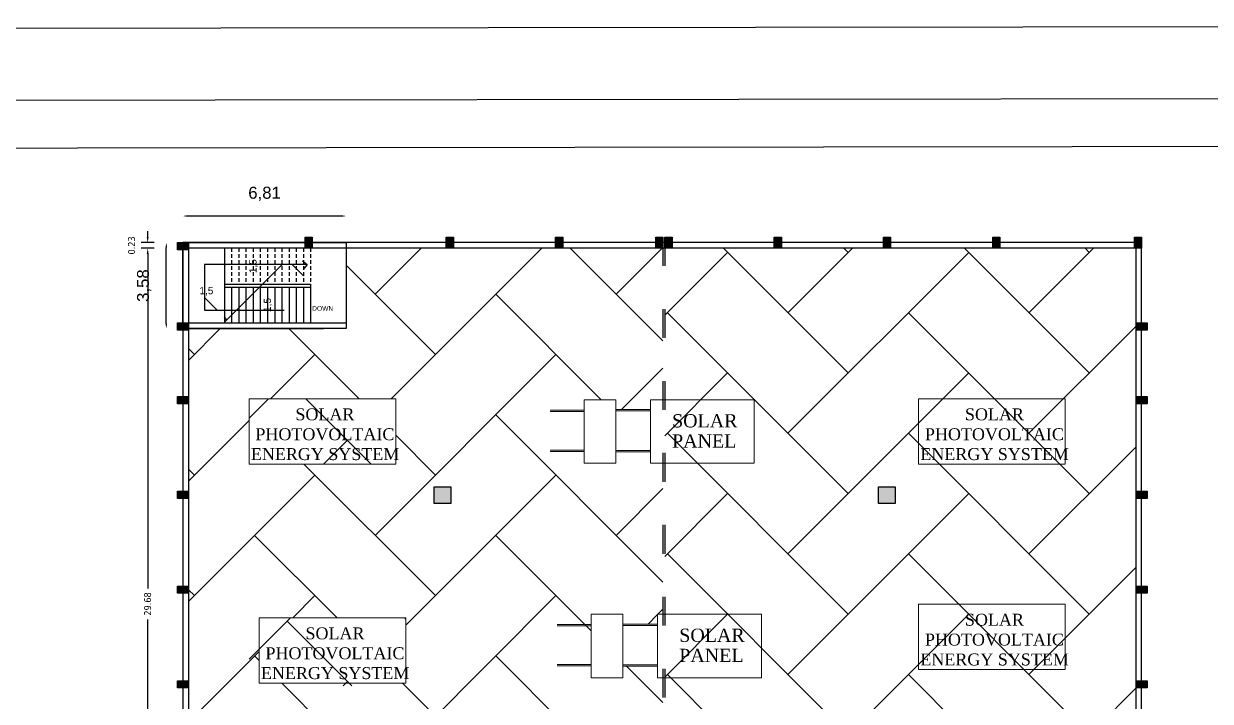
# Model space of a CAD drawing. Header units: metres. Extents: x 2292 to 2697, y 2134 to 2248.
# Drawn here: x 2555.41 to 2604.92, y 2219.67 to 2247.92 of the extents above; entities that cross this region are included whole.
import ezdxf

# ---------------------------------------------------------------- set-up
doc = ezdxf.new("R2010")
doc.units = ezdxf.units.M
doc.linetypes.add('ACAD_ISO03W100', pattern=[30, 12, -18])
doc.linetypes.add('DASHED', pattern=[0.75, 0.5, -0.25])
doc.layers.add('BLK_1_FLR_2_ROOF_AREA', color=54, linetype='Continuous')
doc.layers.add('BLK_1_STAIR_HEADROOM', color=1, linetype='Continuous')
doc.styles.add('CODE', font='tahoma.ttf')
doc.styles.add('DIM', font='swissc.ttf')
doc.styles.get("Standard").update_dxf_attribs({"font": 'arial.ttf'})
doc.styles.add('TIMES NEW ROMAN', font='times.ttf')
doc.dimstyles.new('Din', dxfattribs={"dimscale": 0, "dimtxt": 0.25, "dimasz": 0.1, "dimexe": 0.15, "dimexo": 0.15, "dimgap": 0.03, "dimtad": 0, "dimzin": 0, "dimdsep": 46, "dimtxsty": 'DIM', "dimblk": 'ARCHTICK', "dimcen": 0.09, "dimdle": 0.15, "dimse1": 1, "dimse2": 1, "dimclrd": 256, "dimclre": 256, "dimclrt": 7, "dimadec": 0, "dimazin": 3, "dimtfac": 1, "dimtofl": 0, "dimtmove": 1, "dimatfit": 3, "dimfxl": 0, "dimtolj": 1, "dimtzin": 0, "dimarcsym": 0})
doc.dimstyles.new('ISO-25', dxfattribs={"dimtxt": 0.5, "dimasz": 2.5, "dimexe": 1, "dimexo": 0.625, "dimtad": 1, "dimtxsty": 'Standard', "dimcen": 2.5, "dimadec": 0, "dimazin": 0, "dimtfac": 1, "dimtmove": 0, "dimatfit": 3, "dimfxl": 0, "dimarcsym": 0})
pattern_1 = [(45, (-71384.214, -38300.2233), (0, 5.02894343), [10.668, -3.556]), (135, (-71381.6994, -38297.7088), (5e-16, 5.02894343), [10.668, -3.556])]

# ---------------------------------------------------------------- blocks, each defined once
blk = doc.blocks.new('*D436')
at = {"layer": 'Defpoints', "color": 0, "linetype": 'DASHED', "ltscale": 0.3}
for p in [(2565.582, 2238.561), (2565.282, 2237.061), (2565.582, 2237.061)]:
    blk.add_point(p, dxfattribs=at)
at = {"color": 0, "linetype": 'DASHED', "ltscale": 0.3, "insert": (2565.002, 2237.811), "char_height": 0.3, "attachment_point": 5, "rotation": 90}
blk.add_mtext('1,5', dxfattribs=at)
blk = doc.blocks.new('_ArchTick')
at = {"color": 0, "linetype": 'ByBlock', "const_width": 0.15}
blk.add_lwpolyline([(-0.5, -0.5), (0.5, 0.5)], dxfattribs=at)
blk = doc.blocks.new('*D437')
at = {"layer": 'Defpoints', "color": 0}
for p in [(2565.882, 2236.941), (2565.882, 2236.941), (2565.882, 2235.441)]:
    blk.add_point(p, dxfattribs=at)
at = {"color": 0, "insert": (2565.602, 2236.191), "char_height": 0.3, "attachment_point": 5, "rotation": 90}
blk.add_mtext('1,5', dxfattribs=at)
blk = doc.blocks.new('*D438')
at = {"layer": 'Defpoints', "color": 0}
for p in [(2562.282, 2236.482), (2562.282, 2236.473), (2563.782, 2236.473)]:
    blk.add_point(p, dxfattribs=at)
at = {"color": 0, "insert": (2563.032, 2236.762), "char_height": 0.3, "attachment_point": 5}
blk.add_mtext('1,5', dxfattribs=at)
blk = doc.blocks.new('A$C41D80E98')
at = {"lineweight": 13}
blk.add_lwpolyline([(0, 2.37), (1.096, 2.37), (1.096, -0.092), (0, -0.092)], close=True, dxfattribs=at)
at = {"linetype": 'ByBlock', "lineweight": 18, "insert": (0.161, -0.088), "char_height": 0.2, "attachment_point": 1, "rotation": 90}
blk.add_mtext_dynamic_manual_height_columns('{\\fTimes New Roman|b0|i0|c0|p18;\\W5.12754;  \\W1;SOLAR \\P{\\W1.363485; }PHOTOVOLTAIC \\P{\\W0.286337; }ENERGY SYSTEM }', width=2.4665, gutter_width=12.5, heights=[0], dxfattribs=at)
blk = doc.blocks.new('A$C0F376840')
at = {"lineweight": 18}
for p, q in [((0, 1.735), (0, 3.532)), ((0, 3.532), (1.096, 3.532)), ((1.096, 3.532), (1.096, 1.735)), ((1.096, 1.735), (0, 1.735)), ((0.17, 1.136), (0.17, 1.735)), ((0.193, 1.136), (0.193, 1.735)), ((0.875, 1.136), (0.875, 1.735)), ((0.898, 1.136), (0.898, 1.735)), ((0, 1.136), (1.096, 1.136)), ((0, 1.136), (0, 0.588)), ((1.096, 1.136), (1.096, 0.588)), ((0, 0.588), (1.096, 0.588)), ((0.178, 0.588), (0.178, 0)), ((0.2, 0.588), (0.2, 0)), ((0.869, 0.588), (0.869, 0)), ((0.892, 0.588), (0.892, 0))]:
    blk.add_line(p, q, dxfattribs=at)
at = {"lineweight": 13, "style": 'TIMES NEW ROMAN'}
for s, p in [('SOLAR ', (0.477, 2.11)), ('PANEL', (0.825, 2.11))]:
    blk.add_text(s, height=0.2286, rotation=90, dxfattribs=at).set_placement(p)
blk = doc.blocks.new('*D459')
at = {"lineweight": -2}
for p, q in [((2560.851, 2238.561), (2560.313, 2238.561)), ((2560.851, 2208.886), (2560.313, 2208.886))]:
    blk.add_line(p, q, dxfattribs=at)
for p, q in [((2560.582, 2238.321), (2560.582, 2224.366)), ((2560.582, 2209.126), (2560.582, 2223.08))]:
    blk.add_line(p, q)
for points in [[(2560.542, 2238.321), (2560.622, 2238.321), (2560.582, 2238.561)], [(2560.542, 2209.126), (2560.622, 2209.126), (2560.582, 2208.886)]]:
    blk.add_solid(points)
at = {"layer": 'Defpoints', "color": 0}
for p in [(2560.582, 2238.561), (2562.282, 2238.561), (2562.282, 2208.886)]:
    blk.add_point(p, dxfattribs=at)
at = {"insert": (2560.582, 2223.723), "char_height": 0.288, "attachment_point": 5, "rotation": 90, "style": 'CODE'}
blk.add_mtext('\\A1;29.68', dxfattribs=at)
blk = doc.blocks.new('*D460')
for p, q in [((2560.582, 2239.031), (2560.582, 2239.271)), ((2560.582, 2238.321), (2560.582, 2238.081))]:
    blk.add_line(p, q)
at = {"lineweight": -2}
for p, q in [((2560.851, 2238.791), (2560.313, 2238.791)), ((2560.851, 2238.561), (2560.313, 2238.561))]:
    blk.add_line(p, q, dxfattribs=at)
for points in [[(2560.542, 2239.031), (2560.622, 2239.031), (2560.582, 2238.791)], [(2560.542, 2238.321), (2560.622, 2238.321), (2560.582, 2238.561)]]:
    blk.add_solid(points)
at = {"layer": 'Defpoints', "color": 0}
for p in [(2560.582, 2238.791), (2562.282, 2238.791), (2562.282, 2238.561)]:
    blk.add_point(p, dxfattribs=at)
at = {"insert": (2559.911, 2238.676), "char_height": 0.288, "attachment_point": 5, "rotation": 90, "style": 'CODE'}
blk.add_mtext('\\A1;0.23', dxfattribs=at)
blk = doc.blocks.new('*D461')
at = {"layer": 'Defpoints', "color": 0}
for p in [(2559.109, 2238.791), (2562.282, 2238.791), (2562.282, 2195.471)]:
    blk.add_point(p, dxfattribs=at)
at = {"insert": (2559.678, 2217.131), "char_height": 0.288, "attachment_point": 5, "rotation": 90, "style": 'CODE'}
blk.add_mtext('\\A1;43.32', dxfattribs=at)
blk = doc.blocks.new('*D561')
at = {"layer": 'BLK_1_STAIR_HEADROOM', "color": 0, "linetype": 'Continuous', "lineweight": -2}
blk.add_line((2568.665, 2239.901), (2562.252, 2239.901), dxfattribs=at)
at = {"layer": 'BLK_1_STAIR_HEADROOM', "color": 0, "linetype": 'Continuous'}
for points in [[(2562.252, 2239.935), (2562.252, 2239.868), (2562.052, 2239.901)], [(2568.665, 2239.935), (2568.665, 2239.868), (2568.865, 2239.901)]]:
    blk.add_solid(points, dxfattribs=at)
at = {"layer": 'Defpoints', "color": 0, "linetype": 'Continuous'}
for p in [(2562.052, 2239.901), (2562.052, 2238.791), (2568.865, 2238.791)]:
    blk.add_point(p, dxfattribs=at)
at = {"layer": 'BLK_1_STAIR_HEADROOM', "color": 0, "linetype": 'Continuous', "insert": (2565.459, 2240.827), "char_height": 0.5, "attachment_point": 5}
blk.add_mtext('6,81', dxfattribs=at)
blk = doc.blocks.new('*D562')
at = {"layer": 'BLK_1_STAIR_HEADROOM', "color": 0, "linetype": 'Continuous', "lineweight": -2}
blk.add_line((2561.36, 2235.409), (2561.36, 2238.591), dxfattribs=at)
at = {"layer": 'BLK_1_STAIR_HEADROOM', "color": 0, "linetype": 'Continuous'}
for points in [[(2561.326, 2238.591), (2561.393, 2238.591), (2561.36, 2238.791)], [(2561.326, 2235.409), (2561.393, 2235.409), (2561.36, 2235.209)]]:
    blk.add_solid(points, dxfattribs=at)
at = {"layer": 'Defpoints', "color": 0, "linetype": 'Continuous'}
for p in [(2561.36, 2238.791), (2562.052, 2238.791), (2562.052, 2235.209)]:
    blk.add_point(p, dxfattribs=at)
at = {"layer": 'BLK_1_STAIR_HEADROOM', "color": 0, "linetype": 'Continuous', "insert": (2560.434, 2237), "char_height": 0.5, "attachment_point": 5, "rotation": 90}
blk.add_mtext('3,58', dxfattribs=at)

msp = doc.modelspace()

# ---------------------------------------------------------------- hatches: boundary and pattern name
h = msp.add_hatch(color=256)
h.dxf.hatch_style = 1
h.paths.add_polyline_path([(2561.82184, 2238.79066), (2561.82184, 2238.49066), (2562.28184, 2238.49066), (2562.28184, 2238.79066)])
h = msp.add_hatch(color=256)
h.dxf.hatch_style = 1
h.paths.add_polyline_path([(2567.44656, 2239.02066), (2567.14656, 2239.02066), (2567.14656, 2238.56066), (2567.44656, 2238.56066)])
h = msp.add_hatch(color=256)
h.dxf.hatch_style = 1
h.paths.add_polyline_path([(2573.33973, 2239.02066), (2573.03973, 2239.02066), (2573.03973, 2238.56066), (2573.33973, 2238.56066)])
h = msp.add_hatch(color=256)
h.dxf.hatch_style = 1
h.paths.add_polyline_path([(2577.89973, 2239.02066), (2577.59973, 2239.02066), (2577.59973, 2238.56066), (2577.89973, 2238.56066)])
h = msp.add_hatch(color=256)
h.dxf.hatch_style = 1
h.paths.add_polyline_path([(2582.07973, 2239.02066), (2581.77973, 2239.02066), (2581.77973, 2238.56066), (2582.07973, 2238.56066)])
h = msp.add_hatch(color=256)
h.dxf.hatch_style = 1
h.paths.add_polyline_path([(2582.45973, 2239.02066), (2582.15973, 2239.02066), (2582.15973, 2238.56066), (2582.45973, 2238.56066)])
h = msp.add_hatch(color=256)
h.dxf.hatch_style = 1
h.paths.add_polyline_path([(2587.01973, 2239.02066), (2586.71973, 2239.02066), (2586.71973, 2238.56066), (2587.01973, 2238.56066)])
h = msp.add_hatch(color=256)
h.dxf.hatch_style = 1
h.paths.add_polyline_path([(2591.57973, 2239.02066), (2591.27973, 2239.02066), (2591.27973, 2238.56066), (2591.57973, 2238.56066)])
h = msp.add_hatch(color=256)
h.dxf.hatch_style = 1
h.paths.add_polyline_path([(2596.13973, 2239.02066), (2595.83973, 2239.02066), (2595.83973, 2238.56066), (2596.13973, 2238.56066)])
h = msp.add_hatch(color=256)
h.dxf.hatch_style = 1
h.paths.add_polyline_path([(2602.05184, 2239.02066), (2601.75184, 2239.02066), (2601.75184, 2238.56066), (2602.05184, 2238.56066)])
h = msp.add_hatch()
h.set_pattern_fill('AR-HBONE', color=256, scale=0.035)
h.set_pattern_definition([(45, (-75489.1892, -38553.1212), (0, 5.02894343), [10.668, -3.556]), (135, (-75486.6747, -38550.6068), (5e-16, 5.02894343), [10.668, -3.556])])
h.paths.add_polyline_path([(2579.08744, 2223.29349), (2580.40982, 2223.29349), (2580.40982, 2222.88269), (2581.85664, 2222.88269), (2581.85664, 2223.29349), (2582.07973, 2223.29349), (2582.07973, 2229.59223), (2581.55647, 2229.59223), (2581.55647, 2230.0709), (2580.10965, 2230.0709), (2580.10965, 2229.59223), (2578.78727, 2229.59223), (2578.78727, 2232.237), (2580.10965, 2232.237), (2580.10965, 2231.8262), (2581.55647, 2231.8262), (2581.55647, 2232.237), (2582.07973, 2232.237), (2582.07973, 2238.56066), (2581.77973, 2238.56066), (2568.86536, 2238.56066), (2568.86536, 2235.20882), (2562.28184, 2235.20882), (2562.28184, 2235.14066), (2562.28184, 2215.43151), (2565.63184, 2215.43151), (2565.63184, 2208.65566), (2562.28184, 2208.65566), (2562.28184, 2205.00529), (2563.95693, 2205.00258), (2565.78674, 2205.00258), (2565.78674, 2204.99961), (2568.36144, 2204.99544), (2570.19126, 2204.99544), (2570.19126, 2204.99247), (2572.52851, 2204.98868), (2572.52851, 2205.19937), (2573.22851, 2205.19937), (2573.22851, 2204.98755), (2577.89973, 2204.97998), (2577.89973, 2197.40549), (2582.07973, 2197.40549), (2582.07973, 2210.41351), (2581.85664, 2210.41351), (2581.85664, 2210.89218), (2580.40982, 2210.89218), (2580.40982, 2210.41351), (2579.08744, 2210.41351), (2579.08744, 2213.05828), (2580.40982, 2213.05828), (2580.40982, 2212.64748), (2581.85664, 2212.64748), (2581.85664, 2213.05828), (2582.07973, 2213.05828), (2582.07973, 2220.64873), (2581.85664, 2220.64873), (2581.85664, 2221.1274), (2580.40982, 2221.1274), (2580.40982, 2220.64873), (2579.08744, 2220.64873)])
h.paths.add_polyline_path([(2573.22851, 2216.76437), (2573.22851, 2216.06437), (2572.52851, 2216.06437), (2572.52851, 2216.76437)], flags=16)
h.paths.add_polyline_path([(2571.35083, 2220.42148), (2565.23017, 2220.42148), (2565.23017, 2223.14645), (2571.35083, 2223.14645)], flags=16)
h.paths.add_polyline_path([(2573.22851, 2227.91437), (2572.52851, 2227.91437), (2572.52851, 2228.61437), (2573.22851, 2228.61437)], flags=16)
h.paths.add_polyline_path([(2570.93117, 2229.55526), (2564.81051, 2229.55526), (2564.81051, 2232.28023), (2570.93117, 2232.28023)], flags=16)
h.paths.add_polyline_path([(2569.10271, 2204.9238), (2569.64828, 2204.9238), (2569.64828, 2205.54201), (2569.10271, 2205.54201)], flags=25)
h.paths.add_polyline_path([(2564.6982, 2204.93094), (2565.24377, 2204.93094), (2565.24377, 2205.54915), (2564.6982, 2205.54915)], flags=25)
h = msp.add_hatch()
h.set_pattern_fill('AR-HBONE', color=256, scale=0.035)
h.set_pattern_definition([(45, (-69487.5257, -38176.7224), (0, 5.02894343), [10.668, -3.556]), (135, (-69485.0112, -38174.208), (5e-16, 5.02894343), [10.668, -3.556])])
h.paths.add_polyline_path([(2601.82184, 2238.56066), (2582.15973, 2238.56066), (2582.15973, 2195.70066), (2588.08434, 2195.70066), (2598.70184, 2195.70066), (2598.70184, 2200.79437), (2600.20184, 2200.79437), (2601.82184, 2200.79437)])
h.paths.add_polyline_path([(2591.76851, 2216.06437), (2591.06851, 2216.06437), (2591.06851, 2216.76437), (2591.76851, 2216.76437)], flags=16)
h.paths.add_polyline_path([(2591.76851, 2205.19937), (2591.76851, 2204.49937), (2591.06851, 2204.49937), (2591.06851, 2205.19937)], flags=16)
h.paths.add_polyline_path([(2591.76851, 2227.91437), (2591.06851, 2227.91437), (2591.06851, 2228.61437), (2591.76851, 2228.61437)], flags=16)
h.paths.add_polyline_path([(2573.22851, 2216.06437), (2572.52851, 2216.06437), (2572.52851, 2216.76437), (2573.22851, 2216.76437)], flags=16)
h.paths.add_polyline_path([(2573.22851, 2227.91437), (2572.52851, 2227.91437), (2572.52851, 2228.61437), (2573.22851, 2228.61437)], flags=16)
h.paths.add_polyline_path([(2598.88307, 2201.00117), (2599.86765, 2201.00117), (2599.86765, 2201.41331), (2598.88307, 2201.41331)], flags=24)
h.paths.add_polyline_path([(2569.10271, 2204.9238), (2569.64828, 2204.9238), (2569.64828, 2205.54201), (2569.10271, 2205.54201)], flags=25)
h.paths.add_polyline_path([(2564.6982, 2204.93094), (2565.24377, 2204.93094), (2565.24377, 2205.54915), (2564.6982, 2205.54915)], flags=25)
h.paths.add_polyline_path([(2564.3157, 2214.22619), (2565.30028, 2214.22619), (2565.30028, 2214.63834), (2564.3157, 2214.63834)], flags=24)
h.paths.add_polyline_path([(2567.37019, 2235.83749), (2568.35477, 2235.83749), (2568.35477, 2236.24963), (2567.37019, 2236.24963)], flags=25)
h.paths.add_polyline_path([(2582.07973, 2199.18771), (2577.89973, 2199.18771), (2577.89973, 2195.70066), (2582.07973, 2195.70066)])
h = msp.add_hatch()
h.set_pattern_fill('AR-HBONE', color=256, scale=0.035)
h.set_pattern_definition(pattern_1)
h.paths.add_polyline_path([(2582.61856, 2211.75317), (2585.77382, 2211.75317), (2585.77382, 2212.59895), (2582.61856, 2212.59895)])
h.paths.add_polyline_path([(2572.52851, 2216.06437), (2572.52851, 2216.76437), (2573.22851, 2216.76437), (2573.22851, 2216.06437)], flags=17)
h.paths.add_polyline_path([(2571.35083, 2220.42148), (2565.23017, 2220.42148), (2565.23017, 2223.14645), (2571.35083, 2223.14645)], flags=17)
h.paths.add_polyline_path([(2572.52851, 2227.91437), (2572.52851, 2228.61437), (2573.22851, 2228.61437), (2573.22851, 2227.91437)], flags=17)
h.paths.add_polyline_path([(2563.78184, 2235.44066), (2563.78184, 2235.97814), (2562.95873, 2235.97814), (2562.95873, 2237.88649), (2567.08184, 2237.88649), (2567.08184, 2238.00309), (2567.23195, 2237.88649), (2567.08184, 2237.69323), (2567.08184, 2237.06066), (2567.38184, 2237.06066), (2567.38184, 2236.94066), (2567.38184, 2235.44066)], flags=17)
h.paths.add_polyline_path([(2569.10271, 2204.9238), (2569.64828, 2204.9238), (2569.64828, 2205.54201), (2569.10271, 2205.54201)], flags=9)
h.paths.add_polyline_path([(2564.6982, 2204.93094), (2565.24377, 2204.93094), (2565.24377, 2205.54915), (2564.6982, 2205.54915)], flags=9)
h.paths.add_polyline_path([(2567.37019, 2235.83749), (2568.35477, 2235.83749), (2568.35477, 2236.24963), (2567.37019, 2236.24963)], flags=9)
h = msp.add_hatch()
h.set_pattern_fill('AR-HBONE', color=256, scale=0.035)
h.set_pattern_definition(pattern_1)
h.paths.add_polyline_path([(2579.08744, 2223.29349), (2579.08744, 2220.64873), (2580.40982, 2220.64873), (2580.40982, 2223.29349)])
h.paths.add_polyline_path([(2572.52851, 2216.06437), (2573.22851, 2216.06437), (2573.22851, 2216.76437), (2572.52851, 2216.76437)], flags=17)
h.paths.add_polyline_path([(2565.23017, 2220.42148), (2571.35083, 2220.42148), (2571.35083, 2223.14645), (2565.23017, 2223.14645)], flags=17)
h.paths.add_polyline_path([(2572.52851, 2227.91437), (2573.22851, 2227.91437), (2573.22851, 2228.61437), (2572.52851, 2228.61437)], flags=17)
h.paths.add_polyline_path([(2564.81051, 2229.55526), (2570.93117, 2229.55526), (2570.93117, 2232.28023), (2564.81051, 2232.28023)], flags=17)
h.paths.add_polyline_path([(2566.19516, 2204.36006), (2566.85529, 2204.36006), (2566.85529, 2204.79042), (2566.19516, 2204.79042)], flags=9)
h.paths.add_polyline_path([(2565.5922, 2199.0776), (2573.85509, 2199.0776), (2573.85509, 2201.31648), (2565.5922, 2201.31648)], flags=9)
h.paths.add_polyline_path([(2569.10271, 2204.9238), (2569.64828, 2204.9238), (2569.64828, 2205.54201), (2569.10271, 2205.54201)], flags=9)
h.paths.add_polyline_path([(2564.6982, 2204.93094), (2565.24377, 2204.93094), (2565.24377, 2205.54915), (2564.6982, 2205.54915)], flags=9)
h.paths.add_polyline_path([(2576.72415, 2197.10821), (2577.18132, 2197.10821), (2577.18132, 2197.52035), (2576.72415, 2197.52035)], flags=9)
h.paths.add_polyline_path([(2564.3157, 2214.22619), (2565.30028, 2214.22619), (2565.30028, 2214.63834), (2564.3157, 2214.63834)], flags=9)
h.paths.add_polyline_path([(2567.37019, 2235.83749), (2568.35477, 2235.83749), (2568.35477, 2236.24963), (2567.37019, 2236.24963)], flags=9)
h = msp.add_hatch(color=256)
h.dxf.hatch_style = 1
h.paths.add_polyline_path([(2561.82184, 2235.44066), (2561.82184, 2235.14066), (2562.28184, 2235.14066), (2562.28184, 2235.44066)])
h = msp.add_hatch(color=256)
h.dxf.hatch_style = 1
h.paths.add_polyline_path([(2601.82184, 2235.44066), (2601.82184, 2235.14066), (2602.28184, 2235.14066), (2602.28184, 2235.44066)])
h = msp.add_hatch(color=256)
h.dxf.hatch_style = 1
h.paths.add_polyline_path([(2561.82184, 2232.37066), (2561.82184, 2232.07066), (2562.28184, 2232.07066), (2562.28184, 2232.37066)])
h = msp.add_hatch()
h.set_pattern_fill('AR-HBONE', color=256, scale=0.035)
h.set_pattern_definition(pattern_1)
h.paths.add_polyline_path([(2570.93117, 2232.28023), (2570.93117, 2229.55526), (2564.81051, 2229.55526), (2564.81051, 2232.28023)], flags=16)
h.paths.add_polyline_path([(2572.52851, 2228.61437), (2573.22851, 2228.61437), (2573.22851, 2227.91437), (2572.52851, 2227.91437)], flags=16)
h.paths.add_polyline_path([(2570.93117, 2223.03231), (2570.93117, 2220.30734), (2564.81051, 2220.30734), (2564.81051, 2223.03231)], flags=16)
h.paths.add_polyline_path([(2572.52851, 2216.76437), (2573.22851, 2216.76437), (2573.22851, 2216.06437), (2572.52851, 2216.06437)], flags=16)
h.paths.add_polyline_path([(2565.63184, 2214.51566), (2565.63184, 2208.65566), (2565.40184, 2208.65566), (2565.40184, 2208.88566), (2565.40184, 2210.38566), (2564.76136, 2210.38566), (2564.76136, 2209.57726), (2563.04265, 2209.57726), (2563.04265, 2213.38566), (2562.87411, 2213.38566), (2563.04265, 2213.51603), (2563.19657, 2213.38566), (2563.78184, 2213.38566), (2563.78184, 2213.98566), (2563.90184, 2213.98566), (2565.40184, 2213.98566), (2565.40184, 2214.51566)], flags=16)
h.paths.add_polyline_path([(2572.52851, 2205.19937), (2573.22851, 2205.19937), (2573.22851, 2204.49937), (2572.52851, 2204.49937), (2572.52851, 2204.75868), (2562.28184, 2204.77529), (2562.28184, 2195.70066), (2576.25973, 2195.70066), (2576.25973, 2197.32066), (2576.59033, 2197.32066), (2576.59033, 2197.20066), (2576.37973, 2197.20066), (2576.37973, 2195.70066), (2562.28184, 2195.70066), (2562.28184, 2204.77529), (2563.95674, 2204.77258), (2563.95674, 2205.00258), (2565.78674, 2205.00258), (2565.78674, 2204.76961), (2568.36126, 2204.76544), (2568.36126, 2204.99544), (2570.19126, 2204.99544), (2570.19126, 2204.76247), (2572.52851, 2204.75868)], flags=16)
h.paths.add_polyline_path([(2563.10266, 2228.61388), (2569.01962, 2228.61388), (2569.01962, 2232.16119), (2563.10266, 2232.16119)], flags=24)
h.paths.add_polyline_path([(2563.10266, 2219.36597), (2569.01962, 2219.36597), (2569.01962, 2222.91328), (2563.10266, 2222.91328)], flags=24)
h.paths.add_polyline_path([(2566.19516, 2204.36006), (2566.85529, 2204.36006), (2566.85529, 2204.79042), (2566.19516, 2204.79042)], flags=24)
h.paths.add_polyline_path([(2565.5922, 2199.0776), (2573.85509, 2199.0776), (2573.85509, 2201.31648), (2565.5922, 2201.31648)], flags=24)
h.paths.add_polyline_path([(2569.10271, 2204.9238), (2569.64828, 2204.9238), (2569.64828, 2205.54201), (2569.10271, 2205.54201)], flags=24)
h.paths.add_polyline_path([(2564.6982, 2204.93094), (2565.24377, 2204.93094), (2565.24377, 2205.54915), (2564.6982, 2205.54915)], flags=24)
h.paths.add_polyline_path([(2576.72415, 2197.10821), (2577.18132, 2197.10821), (2577.18132, 2197.52035), (2576.72415, 2197.52035)], flags=24)
h.paths.add_polyline_path([(2576.35389, 2195.96214), (2577.72783, 2195.96214), (2577.72783, 2196.70843), (2576.35389, 2196.70843)], flags=24)
h.paths.add_polyline_path([(2564.3157, 2214.22619), (2565.30028, 2214.22619), (2565.30028, 2214.63834), (2564.3157, 2214.63834)], flags=24)
edge = h.paths.add_edge_path()
edge.add_line((2570.94357, 2204.59169), (2570.99325, 2204.62037))
edge.add_line((2570.99325, 2204.62037), (2570.99325, 2204.69116))
edge.add_line((2570.99325, 2204.69116), (2570.98892, 2204.69367))
edge.add_arc((2571.11233, 2204.57771), 0.16934, 136.785535, 175.267391)
h = msp.add_hatch(color=256)
h.dxf.hatch_style = 1
h.paths.add_polyline_path([(2601.82184, 2232.37066), (2601.82184, 2232.07066), (2602.28184, 2232.07066), (2602.28184, 2232.37066)])
h = msp.add_hatch(color=256)
h.dxf.hatch_style = 1
h.paths.add_polyline_path([(2561.82184, 2228.42066), (2561.82184, 2228.12066), (2562.28184, 2228.12066), (2562.28184, 2228.42066)])
h = msp.add_hatch(color=256)
h.dxf.hatch_style = 1
h.paths.add_polyline_path([(2572.52851, 2227.91437), (2573.22851, 2227.91437), (2573.22851, 2228.61437), (2572.52851, 2228.61437)])
h = msp.add_hatch(color=256)
h.dxf.hatch_style = 1
h.paths.add_polyline_path([(2591.06851, 2227.91437), (2591.76851, 2227.91437), (2591.76851, 2228.61437), (2591.06851, 2228.61437)])
h = msp.add_hatch(color=256)
h.dxf.hatch_style = 1
h.paths.add_polyline_path([(2601.82184, 2228.42066), (2601.82184, 2228.12066), (2602.28184, 2228.12066), (2602.28184, 2228.42066)])
h = msp.add_hatch(color=256)
h.dxf.hatch_style = 1
h.paths.add_polyline_path([(2561.82184, 2224.47066), (2561.82184, 2224.17066), (2562.28184, 2224.17066), (2562.28184, 2224.47066)])
h = msp.add_hatch(color=256)
h.dxf.hatch_style = 1
h.paths.add_polyline_path([(2601.82184, 2224.47066), (2601.82184, 2224.17066), (2602.28184, 2224.17066), (2602.28184, 2224.47066)])
h = msp.add_hatch(color=256)
h.dxf.hatch_style = 1
h.paths.add_polyline_path([(2561.82184, 2220.52066), (2561.82184, 2220.22066), (2562.28184, 2220.22066), (2562.28184, 2220.52066)])
h = msp.add_hatch(color=256)
h.dxf.hatch_style = 1
h.paths.add_polyline_path([(2601.82184, 2220.52066), (2601.82184, 2220.22066), (2602.28184, 2220.22066), (2602.28184, 2220.52066)])

# ---------------------------------------------------------------- linework, layer by layer
at = {"linetype": 'ACAD_ISO03W100', "ltscale": 0.1}
for p, q in [((2582.07973, 2239.02066), (2582.07973, 2195.24066)), ((2582.15973, 2239.02066), (2582.15973, 2195.24066))]:
    msp.add_line(p, q, dxfattribs=at)
for p, q in [((2563.78184, 2238.56066), (2563.78184, 2235.44066)), ((2563.78184, 2237.06066), (2567.38184, 2237.06066)), ((2563.78184, 2236.94066), (2567.38184, 2236.94066)), ((2564.08184, 2236.94066), (2564.08184, 2235.44066)), ((2564.38184, 2236.94066), (2564.38184, 2235.44066)), ((2564.68184, 2236.94066), (2564.68184, 2235.44066)), ((2564.98184, 2236.94066), (2564.98184, 2235.44066)), ((2565.28184, 2236.94066), (2565.28184, 2235.44066)), ((2565.58184, 2236.94066), (2565.58184, 2235.44066)), ((2565.88184, 2236.94066), (2565.88184, 2235.44066)), ((2566.18184, 2236.94066), (2566.18184, 2235.44066)), ((2566.48184, 2236.94066), (2566.48184, 2235.44066)), ((2566.78184, 2236.94066), (2566.78184, 2235.44066)), ((2567.08184, 2236.94066), (2567.08184, 2235.44066)), ((2567.38184, 2237.06066), (2567.38184, 2236.94066)), ((2567.38184, 2236.94066), (2567.38184, 2235.44066)), ((2562.28184, 2235.44066), (2568.86536, 2235.44066)), ((2562.28184, 2235.21066), (2567.91184, 2235.21066))]:
    msp.add_line(p, q)
at = {"linetype": 'DASHED', "ltscale": 0.3}
for p, q in [((2564.08184, 2238.56066), (2564.08184, 2237.06066)), ((2564.38184, 2238.56066), (2564.38184, 2237.06066)), ((2564.68184, 2238.56066), (2564.68184, 2237.06066)), ((2564.98184, 2238.56066), (2564.98184, 2237.06066)), ((2565.28184, 2238.56066), (2565.28184, 2237.06066)), ((2565.58184, 2238.56066), (2565.58184, 2237.06066)), ((2565.88184, 2238.56066), (2565.88184, 2237.06066)), ((2566.18184, 2238.56066), (2566.18184, 2237.06066)), ((2566.48184, 2238.56066), (2566.48184, 2237.06066)), ((2566.78184, 2238.56066), (2566.78184, 2237.06066)), ((2567.08184, 2238.56066), (2567.08184, 2237.06066)), ((2567.38184, 2238.56066), (2567.38184, 2237.06066))]:
    msp.add_line(p, q, dxfattribs=at)
for points in [[(2407.44008, 2247.55212), (2697.4936, 2247.92048), (2697.4936, 2136.32048), (2407.44008, 2135.95212)], [(2410.44008, 2244.55212), (2694.4936, 2244.92048), (2694.4936, 2139.32048), (2410.44008, 2138.95212)], [(2412.44008, 2242.55212), (2692.4936, 2242.92048), (2692.4936, 2141.32048), (2412.44008, 2140.95212)], [(2561.82184, 2238.79066), (2562.28184, 2238.79066), (2562.28184, 2238.49066), (2561.82184, 2238.49066)], [(2562.05184, 2238.79066), (2562.05184, 2195.47066), (2602.05184, 2195.47066), (2602.05184, 2238.79066)], [(2568.86536, 2235.20882), (2562.05184, 2235.20882), (2562.05184, 2238.79066), (2568.86536, 2238.79066)], [(2567.44656, 2239.02066), (2567.44656, 2238.56066), (2567.14656, 2238.56066), (2567.14656, 2239.02066)], [(2573.33973, 2239.02066), (2573.33973, 2238.56066), (2573.03973, 2238.56066), (2573.03973, 2239.02066)], [(2577.89973, 2239.02066), (2577.89973, 2238.56066), (2577.59973, 2238.56066), (2577.59973, 2239.02066)], [(2582.07973, 2239.02066), (2582.07973, 2238.56066), (2581.77973, 2238.56066), (2581.77973, 2239.02066)], [(2582.45973, 2239.02066), (2582.45973, 2238.56066), (2582.15973, 2238.56066), (2582.15973, 2239.02066)], [(2587.01973, 2239.02066), (2587.01973, 2238.56066), (2586.71973, 2238.56066), (2586.71973, 2239.02066)], [(2591.57973, 2239.02066), (2591.57973, 2238.56066), (2591.27973, 2238.56066), (2591.27973, 2239.02066)], [(2596.13973, 2239.02066), (2596.13973, 2238.56066), (2595.83973, 2238.56066), (2595.83973, 2239.02066)], [(2602.05184, 2239.02066), (2602.05184, 2238.56066), (2601.75184, 2238.56066), (2601.75184, 2239.02066)], [(2561.82184, 2235.44066), (2562.28184, 2235.44066), (2562.28184, 2235.14066), (2561.82184, 2235.14066)], [(2601.82184, 2235.44066), (2602.28184, 2235.44066), (2602.28184, 2235.14066), (2601.82184, 2235.14066)], [(2561.82184, 2232.37066), (2562.28184, 2232.37066), (2562.28184, 2232.07066), (2561.82184, 2232.07066)], [(2601.82184, 2232.37066), (2602.28184, 2232.37066), (2602.28184, 2232.07066), (2601.82184, 2232.07066)], [(2561.82184, 2228.42066), (2562.28184, 2228.42066), (2562.28184, 2228.12066), (2561.82184, 2228.12066)], [(2572.52851, 2228.61437), (2573.22851, 2228.61437), (2573.22851, 2227.91437), (2572.52851, 2227.91437)], [(2591.06851, 2228.61437), (2591.76851, 2228.61437), (2591.76851, 2227.91437), (2591.06851, 2227.91437)], [(2601.82184, 2228.42066), (2602.28184, 2228.42066), (2602.28184, 2228.12066), (2601.82184, 2228.12066)], [(2561.82184, 2224.47066), (2562.28184, 2224.47066), (2562.28184, 2224.17066), (2561.82184, 2224.17066)], [(2601.82184, 2224.47066), (2602.28184, 2224.47066), (2602.28184, 2224.17066), (2601.82184, 2224.17066)], [(2561.82184, 2220.52066), (2562.28184, 2220.52066), (2562.28184, 2220.22066), (2561.82184, 2220.22066)], [(2601.82184, 2220.52066), (2602.28184, 2220.52066), (2602.28184, 2220.22066), (2601.82184, 2220.22066)]]:
    msp.add_lwpolyline(points, close=True)
for points in [[(2567.44656, 2195.70066), (2572.61656, 2195.70066), (2588.08434, 2195.70066), (2601.82184, 2195.70066), (2601.82184, 2238.56066), (2562.28184, 2238.56066), (2562.28184, 2235.44066)], [(2567.23195, 2237.88649), (2562.95873, 2237.88649), (2562.95873, 2235.97814), (2566.28326, 2235.97814)], [(2567.046, 2238.03093), (2567.23195, 2237.88649), (2567.06521, 2237.67182)], [(2562.28184, 2235.21066), (2562.28184, 2198.6633), (2562.28184, 2195.70066), (2566.02184, 2195.70066), (2567.32656, 2195.70066)]]:
    msp.add_lwpolyline(points)
at = {"layer": 'BLK_1_FLR_2_ROOF_AREA', "color": 54}
msp.add_lwpolyline([(2577.89973, 2195.47066), (2602.05184, 2195.47066), (2602.05184, 2238.79066), (2562.05184, 2238.79066), (2562.05184, 2205.00566), (2577.89973, 2204.97998)], close=True, dxfattribs=at)
at = {"layer": 'BLK_1_STAIR_HEADROOM', "color": 1, "linetype": 'Continuous'}
msp.add_lwpolyline([(2568.86536, 2235.20882), (2562.05184, 2235.20882), (2562.05184, 2238.79066), (2568.86536, 2238.79066)], close=True, dxfattribs=at)

# ---------------------------------------------------------------- block references
at = {"rotation": 270}
for name, p, xscale, yscale, zscale in [('A$C41D80E98', (2565.03981, 2232.28023), 2.485788099585869, 2.485788099585869, 2.485788099585869), ('A$C0F376840', (2577.36966, 2232.23698), 2.412621978653711, 2.412621978653711, 2.412621978653711), ('A$C41D80E98', (2592.9734, 2232.28023), 2.485788099585869, 2.485788099585869, 2.485788099585869), ('A$C0F376840', (2577.66983, 2223.29348), 2.412621978653711, 2.412621978653711, 2.412621978653711), ('A$C41D80E98', (2592.9734, 2223.71467), 2.485788099585869, 2.485788099585869, 2.485788099585869), ('A$C41D80E98', (2565.45948, 2223.14645), 2.485788099585869, 2.485788099585869, 2.485788099585869)]:
    msp.add_blockref(name, p, dxfattribs=dict(at, xscale=xscale, yscale=yscale, zscale=zscale))

# ---------------------------------------------------------------- texts
at = {"insert": (2567.19214, 2236.15024), "char_height": 0.2, "attachment_point": 1}
msp.add_mtext_dynamic_manual_height_columns('{\\W3.21549; }DOWN', width=1.3393217, gutter_width=12.5, heights=[0], dxfattribs=at)

# ---------------------------------------------------------------- dimensions: what is measured, and where the dimension line sits
for base, p1, p2, picture, middle in [((2560.58202, 2238.79066), (2562.28184, 2238.56066), (2562.28184, 2238.79066), '*D460', (2559.91122, 2238.67566)), ((2560.5820204039, 2238.5606633409), (2562.2818417488, 2208.8856633409), (2562.2818417487, 2238.5606633409), '*D459', (2560.5820204039, 2223.7231633409))]:
    dim = msp.add_linear_dim(base=base, p1=p1, p2=p2, angle=270, dimstyle='Din', override={"dimscale": 0.096, "dimtxt": 3, "dimasz": 2.5, "dimexe": 2.8, "dimgap": 1.75, "dimpost": '\\X', "dimtxsty": 'CODE', "dimsah": 1, "dimdle": 2.8, "dimse1": 0, "dimse2": 0, "dimclrt": 256, "dimtmove": 2, "dimfxl": 2.8, "dimfxlon": 1, "dimtfillclr": 2, "dimlwd": 65535})
    dim.commit()
    dim.dimension.update_dxf_attribs({"geometry": picture, "text_midpoint": middle})
dim = msp.add_linear_dim(base=(2559.10914, 2238.79066), p1=(2562.28184, 2195.47066), p2=(2562.28184, 2238.79066), angle=90, dimstyle='Din', override={"dimscale": 0.096, "dimtxt": 3, "dimasz": 2.5, "dimexe": 2.8, "dimgap": 1.75, "dimpost": '\\X', "dimtxsty": 'CODE', "dimsah": 1, "dimdle": 2.8, "dimse1": 1, "dimse2": 1, "dimsd1": 1, "dimsd2": 1, "dimclrt": 256, "dimtmove": 2, "dimfxl": 2.8, "dimfxlon": 1, "dimtfillclr": 2, "dimlwd": 65535})
dim.commit()
dim.dimension.update_dxf_attribs({"geometry": '*D461', "text_midpoint": (2559.67825, 2217.13066), "dimtype": 161})
at = {"linetype": 'DASHED', "ltscale": 0.3}
dim = msp.add_linear_dim(base=(2565.28184, 2237.06066), p1=(2565.58184, 2238.56066), p2=(2565.58184, 2237.06066), angle=270, dimstyle='ISO-25', override={"dimtxt": 0.3, "dimasz": 0.1, "dimgap": 0.1, "dimblk1": 'ArchTick', "dimblk2": 'ArchTick', "dimsah": 1, "dimse1": 1, "dimse2": 1, "dimsd1": 1, "dimsd2": 1}, dxfattribs=at)
dim.commit()
dim.dimension.update_dxf_attribs({"geometry": '*D436', "text_midpoint": (2565.28184, 2237.81066), "dimtype": 161})
for p1, p2, distance, picture, middle in [((2563.78184, 2236.47333), (2562.28184, 2236.47333), -0.00836, '*D438', (2563.03184, 2236.76197)), ((2565.88184, 2235.44066), (2565.88184, 2236.94066), 0, '*D437', (2565.60156, 2236.19066))]:
    dim = msp.add_aligned_dim(p1=p1, p2=p2, distance=distance, dimstyle='ISO-25', override={"dimtxt": 0.3, "dimasz": 0.1, "dimgap": 0.1, "dimblk1": 'ArchTick', "dimblk2": 'ArchTick', "dimsah": 1, "dimse1": 1, "dimse2": 1, "dimsd1": 1, "dimsd2": 1})
    dim.commit()
    dim.dimension.update_dxf_attribs({"geometry": picture, "text_midpoint": middle})
at = {"layer": 'BLK_1_STAIR_HEADROOM', "color": 1, "linetype": 'Continuous'}
for p1, distance, picture, middle in [((2568.86536, 2238.79066), -1.11067, '*D561', (2565.4586, 2240.82681)), ((2562.05184, 2235.20882), 0.69212, '*D562', (2560.43424, 2236.99974))]:
    dim = msp.add_aligned_dim(p1=p1, p2=(2562.05184, 2238.79066), distance=distance, dimstyle='ISO-25', override={"dimasz": 0.2, "dimse1": 1, "dimse2": 1}, dxfattribs=at)
    dim.commit()
    dim.dimension.update_dxf_attribs({"geometry": picture, "text_midpoint": middle})

doc.saveas('drawing.dxf')
